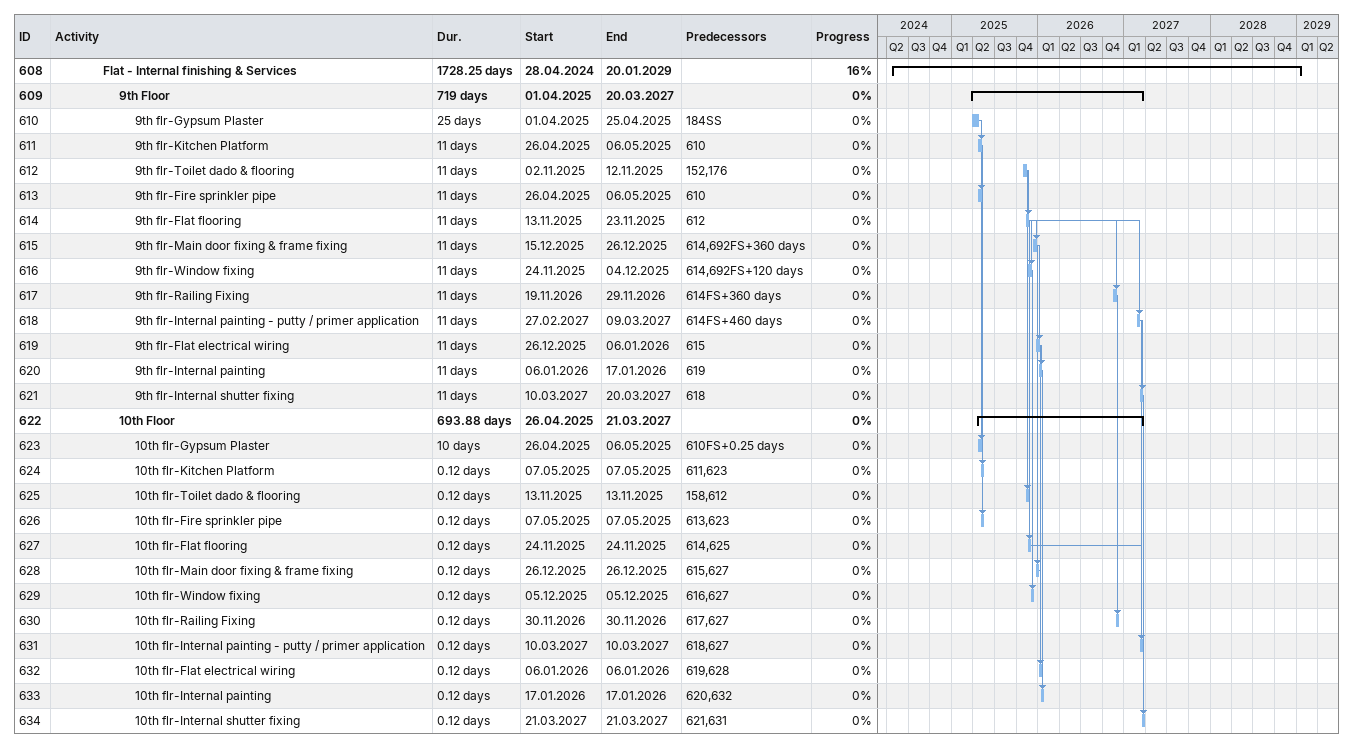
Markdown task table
| ID | Level | Task | Duration | Start | Finish | Predecessors | % complete |
|---|---|---|---|---|---|---|---|
| 608 | 4 | **Flat - Internal finishing & Services** | 1728.25d | 2024-04-28 | 2029-01-20 |  | 16 |
| 609 | 5 | **9th Floor** | 719d | 2025-04-01 | 2027-03-20 |  | 0 |
| 610 | 6 | 9th flr-Gypsum Plaster | 25d | 2025-04-01 | 2025-04-25 | 184SS | 0 |
| 611 | 6 | 9th flr-Kitchen Platform | 11d | 2025-04-26 | 2025-05-06 | 610 | 0 |
| 612 | 6 | 9th flr-Toilet dado & flooring | 11d | 2025-11-02 | 2025-11-12 | 152, 176 | 0 |
| 613 | 6 | 9th flr-Fire sprinkler pipe | 11d | 2025-04-26 | 2025-05-06 | 610 | 0 |
| 614 | 6 | 9th flr-Flat flooring | 11d | 2025-11-13 | 2025-11-23 | 612 | 0 |
| 615 | 6 | 9th flr-Main door fixing & frame fixing | 11d | 2025-12-15 | 2025-12-26 | 614, 692FS+360d | 0 |
| 616 | 6 | 9th flr-Window fixing | 11d | 2025-11-24 | 2025-12-04 | 614, 692FS+120d | 0 |
| 617 | 6 | 9th flr-Railing Fixing | 11d | 2026-11-19 | 2026-11-29 | 614FS+360d | 0 |
| 618 | 6 | 9th flr-Internal painting - putty / primer application | 11d | 2027-02-27 | 2027-03-09 | 614FS+460d | 0 |
| 619 | 6 | 9th flr-Flat electrical wiring | 11d | 2025-12-26 | 2026-01-06 | 615 | 0 |
| 620 | 6 | 9th flr-Internal painting | 11d | 2026-01-06 | 2026-01-17 | 619 | 0 |
| 621 | 6 | 9th flr-Internal shutter fixing | 11d | 2027-03-10 | 2027-03-20 | 618 | 0 |
| 622 | 5 | **10th Floor** | 693.88d | 2025-04-26 | 2027-03-21 |  | 0 |
| 623 | 6 | 10th flr-Gypsum Plaster | 10d | 2025-04-26 | 2025-05-06 | 610FS+0.25d | 0 |
| 624 | 6 | 10th flr-Kitchen Platform | 0.12d | 2025-05-07 | 2025-05-07 | 611, 623 | 0 |
| 625 | 6 | 10th flr-Toilet dado & flooring | 0.12d | 2025-11-13 | 2025-11-13 | 158, 612 | 0 |
| 626 | 6 | 10th flr-Fire sprinkler pipe | 0.12d | 2025-05-07 | 2025-05-07 | 613, 623 | 0 |
| 627 | 6 | 10th flr-Flat flooring | 0.12d | 2025-11-24 | 2025-11-24 | 614, 625 | 0 |
| 628 | 6 | 10th flr-Main door fixing & frame fixing | 0.12d | 2025-12-26 | 2025-12-26 | 615, 627 | 0 |
| 629 | 6 | 10th flr-Window fixing | 0.12d | 2025-12-05 | 2025-12-05 | 616, 627 | 0 |
| 630 | 6 | 10th flr-Railing Fixing | 0.12d | 2026-11-30 | 2026-11-30 | 617, 627 | 0 |
| 631 | 6 | 10th flr-Internal painting - putty / primer application | 0.12d | 2027-03-10 | 2027-03-10 | 618, 627 | 0 |
| 632 | 6 | 10th flr-Flat electrical wiring | 0.12d | 2026-01-06 | 2026-01-06 | 619, 628 | 0 |
| 633 | 6 | 10th flr-Internal painting | 0.12d | 2026-01-17 | 2026-01-17 | 620, 632 | 0 |
| 634 | 6 | 10th flr-Internal shutter fixing | 0.12d | 2027-03-21 | 2027-03-21 | 621, 631 | 0 |
